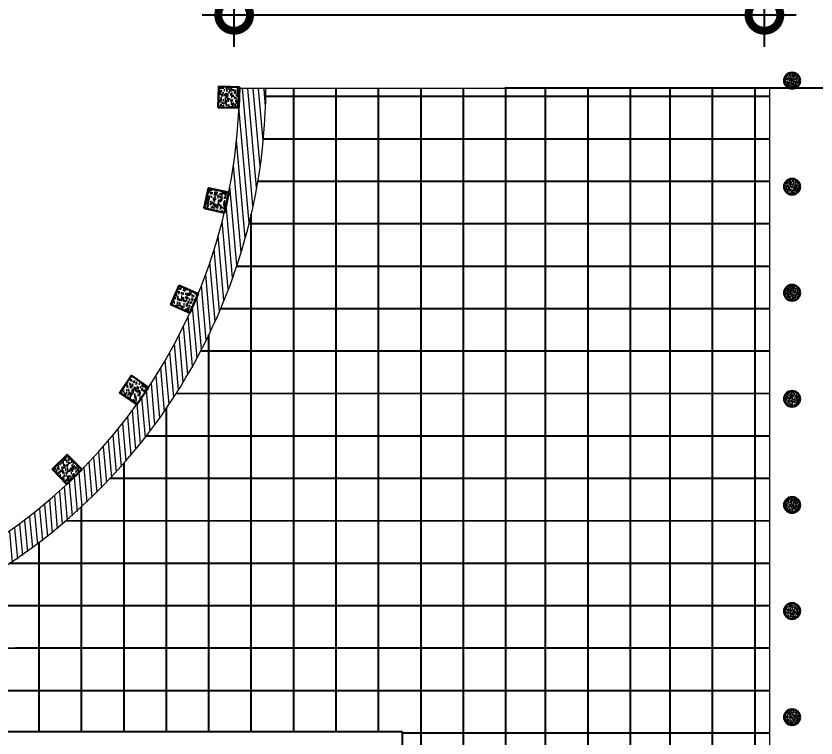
# Model space of a CAD drawing. Header units: millimetres. Extents: x 645430 to 1329725, y -477752 to 44877.
# Drawn here: x 940243 to 947786, y -217315 to -210510 of the extents above; entities that cross this region are included whole.
import ezdxf

# ---------------------------------------------------------------- set-up
doc = ezdxf.new("R2010")
doc.units = ezdxf.units.MM
doc.header["$LTSCALE"] = 250
doc.header["$PDMODE"] = 2
for name, color, linetype in [('Elevation', 21, 'Continuous'), ('Hatching', 35, 'Continuous'), ('Level_text', 7, 'Continuous'), ('SEC', 15, 'Continuous')]:
    doc.layers.add(name, color=color, linetype=linetype)
for name, color, linetype, lineweight in [('Gurd Post', 231, 'Continuous', 30), ('Pucca Road', 1, 'Continuous', 30), ('RL', 7, 'Continuous', 18)]:
    doc.layers.add(name, color=color, linetype=linetype, lineweight=lineweight)
doc.styles.get("Standard").update_dxf_attribs({"font": 'times.ttf'})
doc.dimstyles.new('dim_800', dxfattribs={"dimscale": 0, "dimtxt": 800, "dimasz": 300, "dimexe": 300, "dimexo": 300, "dimgap": 400, "dimtad": 1, "dimdec": 0, "dimtxsty": 'Standard', "dimblk": 'DOTSMALL', "dimcen": 2.5, "dimdle": 300, "dimclrd": 256, "dimclre": 256, "dimclrt": 256, "dimadec": 0, "dimazin": 0, "dimtfac": 1, "dimtdec": 0, "dimtix": 1, "dimtmove": 0, "dimatfit": 3, "dimldrblk": 'DOT', "dimfxl": 300, "dimfxlon": 1, "dimlwd": -1, "dimarcsym": 0})

# ---------------------------------------------------------------- blocks, each defined once
blk = doc.blocks.new('_DotSmall')
at = {"color": 0, "linetype": 'ByBlock', "const_width": 0.5}
blk.add_lwpolyline([(-0.0625, 0, 1), (0.0625, 0, 1)], format="xyb", close=True, dxfattribs=at)
blk = doc.blocks.new('*D377')
at = {"layer": 'Defpoints', "color": 0, "ltscale": 5, "transparency": 16777216}
for p in [(947300.0100553345, -210499.176324654), (942300.0100553345, -212706.2737891145), (947300.0100553345, -212706.2737891153)]:
    blk.add_point(p, dxfattribs=at)
at = {"layer": 'Level_text', "lineweight": -2, "ltscale": 5, "transparency": 16777216}
for p, q in [((942300.0100553345, -210799.176324654), (942300.0100553345, -210199.176324654)), ((947300.0100553345, -210799.176324654), (947300.0100553345, -210199.176324654))]:
    blk.add_line(p, q, dxfattribs=at)
at = {"layer": 'Level_text', "ltscale": 5, "transparency": 16777216}
blk.add_line((942000.0100553345, -210499.176324654), (947600.0100553345, -210499.176324654), dxfattribs=at)
at = {"layer": 'Level_text', "ltscale": 5, "transparency": 16777216, "xscale": 600, "yscale": 600, "zscale": 600, "rotation": 180}
blk.add_blockref('_DotSmall', (942300.0100553345, -210499.176324654), dxfattribs=at)
at = {"layer": 'Level_text', "ltscale": 5, "transparency": 16777216, "xscale": 600, "yscale": 600, "zscale": 600}
blk.add_blockref('_DotSmall', (947300.0100553345, -210499.176324654), dxfattribs=at)
at = {"layer": 'Level_text', "ltscale": 5, "transparency": 16777216, "insert": (944800.0100553345, -210043.9852648126), "char_height": 600, "attachment_point": 5}
blk.add_mtext('5000', dxfattribs=at)
blk = doc.blocks.new('_Dot')
at = {"color": 0, "linetype": 'ByBlock', "lineweight": -2}
blk.add_line((-0.5, 0), (-1, 0), dxfattribs=at)
at = {"color": 0, "linetype": 'ByBlock', "const_width": 0.5}
blk.add_lwpolyline([(-0.25, 0, 1), (0.25, 0, 1)], format="xyb", close=True, dxfattribs=at)
blk = doc.blocks.new('*U380')
at = {"layer": 'Pucca Road', "ltscale": 0.5}
h = blk.add_hatch(dxfattribs=at)
h.set_pattern_fill('AR-CONC', color=256, scale=9.751817395560884, angle=817.0758351370202)
h.set_pattern_definition([(147.07583513702, (1943912.187867, -6844585.175239592), (-2.543274663714417, 70.16700858617132), [7.313863046670657, -80.45249351337718]), (92.07583513701998, (1943912.187867, -6844585.175239592), (-71.1269890243378, -22.46349096166115), [5.851090437336516, -64.3619948107016]), (197.5272795970199, (1943911.975927398, -6844579.327988974), (-73.67026291100346, 47.70351749881844), [6.215827131419886, -68.3740984456186]), (143.2600351370198, (1943892.832772292, -6844587.577754735), (3.197889499755657, 105.2710980354581), [10.97079457000596, -120.6787402700657]), (193.7114706270199, (1943893.09926673, -6844578.805165982), (-105.4984862409955, 78.7506789469657), [9.32374596311122, -102.5612053991871]), (88.25999912702002, (1943892.832772292, -6844587.577754735), (-105.4984861847251, 78.75067889307867), [8.776635656004768, -96.5429923135707]), (118.0758351370198, (1943896.470288401, -6844577.299578599), (31.79324264493025, 62.60245252438215), [7.313863046670653, -80.45249351337709]), (63.07583513701994, (1943896.470288401, -6844577.299578599), (-73.09958283270325, 14.836036651938), [5.851090437336524, -64.3619948107017]), (168.5272798770198, (1943899.119725269, -6844572.082707593), (-41.30633994752331, 77.43848848780613), [6.215826936383547, -68.37409844561873]), (134.5758351370199, (1943912.187867, -6844585.175239592), (-32.3620315217313, -2.822136863534643), [0, -63.58184941905695, 0, -65.3371765502579, 0, -64.60579024559082]), (104.5758351370199, (1943912.187867, -6844585.175239592), (-41.32952291597874, 20.7207785100817), [0, -37.25194245104252, 0, -62.11907680972276, 0, -24.6233389237912]), (64.57583513701984, (1943914.866671383, -6844606.756170192), (-4.229824033517412, 51.93186114480776), [0, -24.37954348890218, 0, -76.06417568537476, 0, -100.931310044055]), (54.57583513702004, (1943916.067928951, -6844616.433717545), (-16.69327507538275, 55.23559901487915), [0, -31.69340653557285, 0, -50.51441410900531, 0, -71.67585785737235])])
h.paths.add_polyline_path([(470.2738462344656, 217.3684793724791), (493.0144258343615, 23.66240552386617), (686.720499683576, 46.40298512441146), (663.9799200834942, 240.1090589732266)])
blk.add_lwpolyline([(686.720499683576, 46.40298512441146), (663.9799200834942, 240.1090589732266), (470.2738462344656, 217.3684793724791), (493.0144258343615, 23.66240552386617)], close=True, dxfattribs=at)
blk = doc.blocks.new('*U381')
at = {"color": 0, "linetype": 'ByBlock', "lineweight": -2, "transparency": 16777216}
for p, rotation in [((942302.0196788642, -211866.4094630189), 82.18300314262206), ((942070.9416377504, -212837.7293559858), 71.0530587069021), ((941656.7111989642, -213746.1744776862), 59.92311427118218), ((941074.9101272483, -214557.5725972972), 48.79316983546214), ((940347.4235536255, -215241.4020210257), 37.66322539974207), ((939501.6167404772, -215771.9397014878), 26.5332809640221), ((938569.3057050399, -216129.2288403655), 15.40333652830212)]:
    blk.add_blockref('*U380', p, dxfattribs=dict(at, rotation=rotation))
blk = doc.blocks.new('*U596')
at = {"layer": 'Hatching', "linetype": 'Continuous', "lineweight": 20, "ltscale": 250}
h = blk.add_hatch(dxfattribs=at)
h.set_pattern_fill('AR-CONC', color=256, scale=4.999999999999996, angle=-192.1664417639795, style=0)
h.set_pattern_definition([(217.8335582360204, (-109256.8174676469, 2115309.317529137), (-34.3962502155482, 10.62534569238809), [3.749999999999998, -41.24999999999996]), (162.8335582360204, (-109256.8174676469, 2115309.317529137), (-1.144565123764197, -38.22698414898001), [2.999999999999995, -32.99999999999992]), (268.2850026960204, (-109259.6838221377, 2115310.202975201), (-35.54081514716535, -27.6016381016764), [3.187009599999997, -35.05710559999995]), (214.0177582360204, (-109258.9249901595, 2115299.542134213), (-50.41934949327121, 19.33625926065034), [5.624999999999984, -61.87499999999986]), (264.4691937260201, (-109263.1266009105, 2115301.153490209), (-55.94833464996635, -37.76286340522432), [4.780517099999948, -52.58568799999959]), (159.0177222260204, (-109258.9249901595, 2115299.542134213), (-55.94833461437238, -37.7628633870905), [4.499999999999975, -49.50000004999978]), (188.8335582360204, (-109263.2858070148, 2115303.039743705), (-24.93236848010342, 25.96876974262922), [3.749999999999998, -41.24999999999996]), (133.8335582360205, (-109263.2858070148, 2115303.039743705), (-19.53386888177833, -32.8791774982039), [2.999999999999987, -32.99999999999979]), (239.2850029760203, (-109265.363503874, 2115305.203808311), (-44.4662369879891, -6.910407755616327), [3.187009499999995, -35.05710559999992]), (205.3335582360205, (-109256.8174676469, 2115309.317529137), (-4.102243980157419, -16.14270870477635), [0, -32.59999999999991, 0, -33.49999999999991, 0, -33.12499999999991]), (175.3335582360205, (-109256.8174676469, 2115309.317529137), (-17.0142017006315, -16.50552605917873), [0, -19.09999999999997, 0, -31.84999999999997, 0, -12.62499999999999]), (135.3335582360204, (-109245.9179018256, 2115306.967640792), (-25.85395132619741, 6.727628841026781), [0, -12.49999999999995, 0, -38.9999999999998, 0, -51.74999999999981]), (125.3335582360204, (-109241.0302044257, 2115305.913879513), (-29.55924351080919, 1.252562201523166), [0, -16.2499999999999, 0, -25.8999999999999, 0, -36.74999999999981])])
h.paths.add_polyline_path([(602.8630636148621, -15.80642013092889, 1), (456.2321393433202, 15.80642206709554, 1)])
h = blk.add_hatch(dxfattribs=at)
h.set_pattern_fill('AR-CONC', color=256, scale=4.999999999999996, angle=-192.1664417639795, style=0)
h.set_pattern_definition([(217.8335582360204, (-109256.8174676469, 2115309.317529137), (-34.3962502155482, 10.62534569238809), [3.749999999999998, -41.24999999999996]), (162.8335582360204, (-109256.8174676469, 2115309.317529137), (-1.144565123764197, -38.22698414898001), [2.999999999999995, -32.99999999999992]), (268.2850026960204, (-109259.6838221377, 2115310.202975201), (-35.54081514716535, -27.6016381016764), [3.187009599999997, -35.05710559999995]), (214.0177582360204, (-109258.9249901595, 2115299.542134213), (-50.41934949327121, 19.33625926065034), [5.624999999999983, -61.87499999999986]), (264.4691937260201, (-109263.1266009105, 2115301.153490209), (-55.94833464996635, -37.76286340522432), [4.780517099999947, -52.58568799999957]), (159.0177222260204, (-109258.9249901595, 2115299.542134213), (-55.94833461437238, -37.7628633870905), [4.499999999999975, -49.50000004999978]), (188.8335582360204, (-109263.2858070148, 2115303.039743705), (-24.93236848010342, 25.96876974262922), [3.749999999999998, -41.24999999999996]), (133.8335582360205, (-109263.2858070148, 2115303.039743705), (-19.53386888177833, -32.8791774982039), [2.999999999999987, -32.99999999999979]), (239.2850029760203, (-109265.363503874, 2115305.203808311), (-44.4662369879891, -6.910407755616327), [3.187009499999995, -35.05710559999992]), (205.3335582360205, (-109256.8174676469, 2115309.317529137), (-4.102243980157419, -16.14270870477635), [0, -32.59999999999991, 0, -33.49999999999991, 0, -33.12499999999991]), (175.3335582360205, (-109256.8174676469, 2115309.317529137), (-17.0142017006315, -16.50552605917873), [0, -19.09999999999997, 0, -31.84999999999997, 0, -12.62499999999999]), (135.3335582360204, (-109245.9179018256, 2115306.967640792), (-25.85395132619741, 6.727628841026781), [0, -12.49999999999995, 0, -38.9999999999998, 0, -51.74999999999981]), (125.3335582360204, (-109241.0302044257, 2115305.913879513), (-29.55924351080919, 1.252562201523166), [0, -16.2499999999999, 0, -25.8999999999999, 0, -36.74999999999981])])
h.paths.add_polyline_path([(602.8630636148621, -15.80642013092889, 1), (456.2321393433202, 15.80642206709554, 1)])
h = blk.add_hatch(dxfattribs=at)
h.set_pattern_fill('AR-CONC', color=256, scale=4.999999999999996, angle=-192.1664417639795, style=0)
h.set_pattern_definition([(297.8335582360205, (327909.3333929374, 2021058.634361806), (35.71876580595032, -4.491076627382739), [3.749999999999987, -41.24999999999979]), (352.8335582360205, (327909.3333929374, 2021058.634361806), (-14.70805605114913, -35.30276807341262), [2.999999999999998, -32.99999999999996]), (247.3821137760204, (327912.3099571846, 2021058.260105374), (21.0107097259616, -39.7938442982363), [3.187009599999994, -35.0571055999999]), (301.6493582360204, (327907.2258705134, 2021048.858966628), (53.90770617502721, -3.156095763224809), [5.624999999999991, -61.87499999999991]), (251.1979227460205, (327911.7181780949, 2021048.595961145), (35.41856244727769, -57.46107758156425), [4.780517099999924, -52.58568799999936]), (356.6493942460204, (327907.2258705134, 2021048.858966628), (35.41856242231745, -57.46107755037529), [4.499999999999976, -49.50000004999981]), (326.8335582360205, (327912.6404484434, 2021050.249054237), (33.41765364279956, 13.38881716146855), [3.749999999999997, -41.24999999999996]), (21.83355823602043, (327912.6404484434, 2021050.249054237), (4.251165907269804, -38.00710374229762), [2.999999999999999, -32.99999999999998]), (276.3821134960205, (327915.4252531407, 2021051.364788819), (37.66881920937357, -24.61828642680925), [3.187009499999987, -35.05710559999978]), (310.3335582360204, (327909.3333929374, 2021058.634361806), (-2.913570091556088, -16.3989804354292), [0, -32.59999999999994, 0, -33.49999999999995, 0, -33.12499999999995]), (340.3335582360205, (327909.3333929374, 2021058.634361806), (8.701884707013855, -22.04977670058901), [0, -19.09999999999997, 0, -31.84999999999997, 0, -12.62499999999999]), (20.33355823602048, (327898.4338273921, 2021060.984249062), (26.32930040422498, -4.522801037419073), [0, -12.49999999999989, 0, -38.99999999999954, 0, -51.74999999999955]), (30.33355823602045, (327893.5461303973, 2021062.038011107), (27.44950812334964, -11.0382196384273), [0, -16.24999999999999, 0, -25.89999999999998, 0, -36.74999999999996])])
h.paths.add_polyline_path([(602.8630636148621, -15.80642013092889, 1), (456.2321393433202, 15.80642206709554, 1)])
at = {"layer": 'Gurd Post', "ltscale": 5}
blk.add_circle((529.5476015417662, -8.470133898697889e-11), 74.99999999999993, dxfattribs=at)
blk.add_circle((529.5476015417662, -8.470133898697889e-11), 74.99999999999993, dxfattribs=at)
blk.add_circle((529.5476015417662, -8.470133898697889e-11), 74.99999999999993, dxfattribs=at)
blk = doc.blocks.new('*U597')
at = {"color": 0, "linetype": 'ByBlock', "lineweight": -2, "transparency": 16777216, "rotation": 90.00000000014772}
for p in [(947561.0012374234, -211648.252134318), (947561.001237426, -212648.252134318), (947561.0012374285, -213648.252134318), (947561.0012374312, -214648.252134318), (947561.0012374338, -215648.252134318), (947561.0012374363, -216648.252134318), (947561.0012374389, -217648.252134318)]:
    blk.add_blockref('*U596', p, dxfattribs=at)

msp = doc.modelspace()

# ---------------------------------------------------------------- hatches: boundary and pattern name
at = {"layer": 'Hatching', "lineweight": 18, "true_color": 0x58ba48}
h = msp.add_hatch(dxfattribs=at)
h.set_pattern_fill('ANSI31', color=85, scale=399.9972394908499, angle=50)
h.set_pattern_definition([(94.99999999999994, (-112411217.6077947, -9690909.71318433), (-49.80939115401487, -4.357757063104739), [])])
edge = h.paths.add_edge_path()
edge.add_line((942599.6359690086, -211199.3165988268), (942349.8000710553, -211190.3076341882))
edge.add_arc((937155.6653996662, -211152.8476872386), 5194.269749647426, 296.6680124525945, 359.5867916820559, ccw=False)
edge.add_line((939486.9584321186, -215794.5619211158), (939487.3783730748, -215795.5019401666))
edge.add_line((939487.3783730671, -215795.5019401664), (939426.7592292256, -215822.5827330134))
edge.add_arc((937218.2189877585, -210999.1351630425), 5305.025585088068, 293.5422310188767, 294.60190041755305, ccw=False)
edge.add_line((939337.1782926575, -215862.6018199285), (939186.9782123764, -215929.7016996274))
edge.add_line((939186.978212367, -215929.7016996274), (939185.3166453277, -215925.9823561246))
edge.add_arc((937218.2189878032, -210999.1351633219), 5305.025584809536, 284.75465552415193, 291.764896020731, ccw=False)
edge.add_arc((940181.8150329844, -222915.2267167901), 6974.951863653616, 93.73396778347387, 103.36689077095878, ccw=False)
edge.add_arc((937144.7233453945, -211150.1520292869), 5455.134176729895, 298.2599355404839, 359.4836129816748)

# ---------------------------------------------------------------- linework, layer by layer
at = {"color": 5, "ltscale": 10}
msp.add_lwpolyline([(943887.9613217147, -217257.737274079), (938894.3732391231, -217257.7372740778), (938894.3732391228, -218551.3789747772), (943887.9613217143, -218551.3789747785)], close=True, dxfattribs=at)
at = {"lineweight": 0}
for centre, radius, start, end in [((937201.9618203, -211166.2470482791), 5147.894479077496, 285.4033365283022, 359.7322060573121), ((937201.9991889254, -211166.3821949938), 5397.737255984795, 285.3146087740533, 359.650406487632)]:
    msp.add_arc(centre, radius, start, end, dxfattribs=at)
at = {"layer": 'Elevation', "ltscale": 10}
for points in [[(942861.986178649, -217257.7372740787), (942861.986178677, -211191.2240241319)], [(943261.986177992, -217257.7372740789), (943261.9861783722, -211191.2240241319)], [(943661.9861776897, -217257.737274079), (943661.9861779995, -211191.2240241319)], [(944061.9861765434, -222795.245742655), (944061.9861774618, -211191.2240241319)], [(944461.9861768283, -222554.0967264808), (944461.9861761351, -211191.2240241319)], [(944862.2290638767, -222270.0392242467), (944862.2290632004, -211191.2240241319)], [(944862.2290638767, -222270.0392242467), (944862.2290632004, -211191.2240241319)], [(945236.8050076783, -221958.702313067), (945236.805007681, -211191.2240241319)], [(945636.8050074038, -221566.8551464377), (945636.8050067709, -211191.2240241322)], [(946037.0478944407, -221095.3158718619), (946037.0478938362, -211191.2240241322)], [(946037.0478944407, -221095.3158718619), (946037.0478938362, -211191.2240241322)], [(946411.6238383144, -220552.6342085914), (946411.6238383168, -211191.2240241322)], [(946811.6238379314, -219795.242213177), (946811.6238374066, -211191.1111464033)], [(947211.8667249233, -218585.9027453643), (947211.8667244719, -211191.1111464033)], [(947211.8667249233, -218585.9027453643), (947211.8667244719, -211191.1111464033)], [(947349.6869188108, -211269.6565119871), (942598.7440138954, -211269.8847495799)], [(947349.7061350041, -211669.6565112981), (942576.2016015071, -211669.8858327625)], [(947349.7253511973, -212069.6565106092), (942523.5820448883, -212069.8883608656)], [(942461.9861789377, -217257.7372740786), (942461.9861787901, -212378.0357556702)], [(947349.7445673905, -212469.6565099202), (942439.9786360867, -212469.8923774479)], [(947349.7637835838, -212869.6565092312), (942323.8739959346, -212869.8979554051)], [(947349.782999777, -213269.6565085422), (942172.9908842164, -213269.9052041369)], [(942061.9861793983, -217257.7372740785), (942061.9861794597, -213515.0188072612)], [(947349.8022159702, -213669.6565078533), (941984.0379356493, -213669.914281762)], [(947349.8214321635, -214069.6565071643), (941752.2743727162, -214069.9254160298)], [(941661.9861801168, -217257.7372740785), (941661.9861802452, -214206.7906415524)], [(947349.8406483567, -214469.6565064753), (941470.7320578205, -214469.9389416928)], [(941261.9861806732, -217257.7372740784), (941261.9861807799, -214723.3574705079)], [(947349.85986455, -214869.6565057863), (941128.7170554845, -214869.955372493)], [(940861.9861804954, -217257.7372740782), (940861.9861802435, -215133.7569829397)], [(947349.8790807432, -215269.6565050974), (940708.5771516191, -215269.9755564511)], [(940461.9861811259, -217257.7372740782), (940461.986181367, -215468.4807868159)], [(947349.936729325, -217269.6565034988), (943887.9613217147, -217269.8228184703)]]:
    msp.add_lwpolyline(points, dxfattribs=at)
for points in [[(947349.8982969364, -215669.6565044084), (940236.9356171141, -215669.9982145725, 0.001888933601461153), (940177.0572780749, -215670.2246490359, 0.001888933601461153)], [(947349.9175131297, -216069.6565037194), (940236.9548333073, -216069.9982138835, 0.02998759102591356), (939336.7622169183, -216124.0383245535, 0.02998759102591356)], [(947349.9367293229, -216469.6565030304), (940236.9740495005, -216469.9982131946, 0.4142221366109659), (933111.9932694766, -223595.2061655921, 0.4142221366109659)], [(947349.9367293239, -216869.6565032647), (940236.9932656938, -216869.9982125056, 0.4142221366109649), (933511.9932690784, -223595.1944739665, 0.4142221366109649)]]:
    msp.add_lwpolyline(points, format="xyb", dxfattribs=at)
at = {"layer": 'RL', "ltscale": 0.5}
msp.add_line((947349.9367293259, -217648.2521343186), (947349.9367293093, -211191.2240241319), dxfattribs=at)
at = {"layer": 'RL', "ltscale": 0.5, "elevation": -3467.976066385669}
msp.add_lwpolyline([(942324.9392057626, -211191.2240241319), (947324.9046993969, -211191.2240241319)], dxfattribs=at)
at = {"layer": 'SEC', "ltscale": 10, "elevation": -3467.976066385669}
msp.add_lwpolyline([(955117.6214521392, -211190.9423910817), (950146.4974042851, -211191.2240241334), (950006.4974042849, -211709.3975562901), (949938.6787578235, -210726.0181906091), (949798.6787578234, -211191.2240241333), (944851.1306409703, -211191.2240241305)], dxfattribs=at)

# ---------------------------------------------------------------- block references
for name in ['*U597', '*U381']:
    msp.add_blockref(name, (0, 0))

# ---------------------------------------------------------------- dimensions: what is measured, and where the dimension line sits
at = {"layer": 'Level_text', "color": 0, "ltscale": 5}
dim = msp.add_linear_dim(base=(947300.0100553345, -210499.176324654, -3467.976066385669), p1=(942300.0100553345, -212706.2737891145, -3467.976066385669), p2=(947300.0100553345, -212706.2737891153, -3467.976066385669), dimstyle='dim_800', override={"dimscale": 1, "dimtxt": 600, "dimasz": 600, "dimgap": 150, "dimtmove": 2}, dxfattribs=at)
dim.commit()
dim.dimension.update_dxf_attribs({"geometry": '*D377', "text_midpoint": (944800.0100553345, -210043.9852648126, -3467.976066385669)})

doc.saveas('drawing.dxf')
